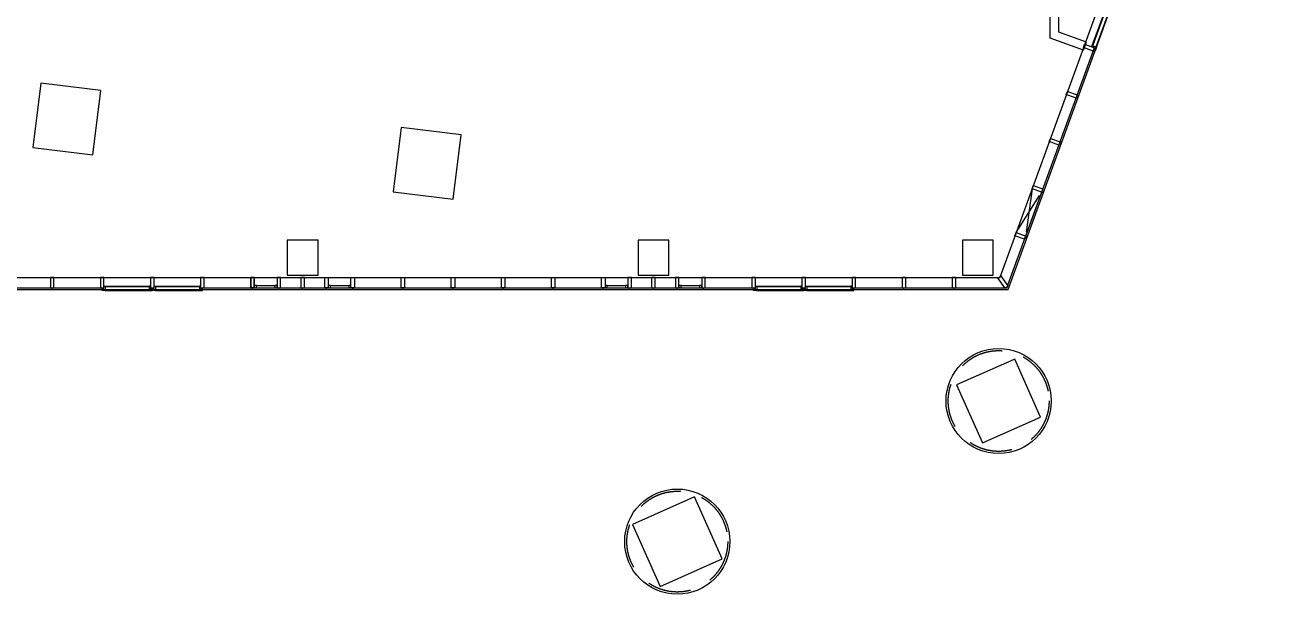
# Model space of a CAD drawing. Header units: millimetres. Extents: x -7448 to 427567, y 91657 to 341328.
# Drawn here: x 93336 to 121647, y 153394 to 166387 of the extents above; entities that cross this region are included whole.
import ezdxf

# ---------------------------------------------------------------- set-up
doc = ezdxf.new("R2010")
doc.units = ezdxf.units.MM
doc.header["$LTSCALE"] = 500
doc.header["$MEASUREMENT"] = 0
doc.linetypes.add('HOON1', pattern=[3, 2, -1])
doc.layers.add('e-plan', color=9, linetype='CONTINUOUS')

# ---------------------------------------------------------------- blocks, each defined once
blk = doc.blocks.new('2F 기둥 140514')
at = {"layer": 'e-plan', "ltscale": 0.5}
for points in [[(39403, 30630), (40103, 30630), (40103, 31430), (39403, 31430)], [(47403, 30630), (48103, 30630), (48103, 31430), (47403, 31430)], [(54803, 30630), (55503, 30630), (55503, 31430), (54803, 31430)]]:
    blk.add_lwpolyline(points, close=True, dxfattribs=at)
blk = doc.blocks.new('A$C6B9375F1')
at = {"layer": 'e-plan'}
blk.add_lwpolyline([(-30, 195), (-30, 155), (10, 155), (10, -80), (-70, -80), (-70, 155), (-30, 155)], dxfattribs=at)
blk = doc.blocks.new('bar-1')
at = {"layer": 'e-plan'}
blk.add_lwpolyline([(0, 275), (0, 235), (40, 235), (40, 0), (-40, 0), (-40, 235), (0, 235)], dxfattribs=at)
blk = doc.blocks.new('syswin520')
at = {"layer": 'e-plan', "ltscale": 0.5}
for p, q in [((470, 0), (50, 0)), ((470, -50), (50, -50))]:
    blk.add_line(p, q, dxfattribs=at)
for points in [[(0, -50), (50, -50), (50, 0), (0, 0)], [(470, -50), (520, -50), (520, 0), (470, 0)]]:
    blk.add_lwpolyline(points, close=True, dxfattribs=at)
blk = doc.blocks.new('cw-al-luver-01')
at = {"layer": 'e-plan'}
for p, q in [((70, 100), (1073, 100)), ((70, 90), (1073, 90)), ((70, 10), (1073, 10)), ((70, 0), (1073, 0))]:
    blk.add_line(p, q, dxfattribs=at)
for points in [[(0, 0), (0, 40), (40, 40), (40, 100), (70, 100), (70, 0), (0, 0)], [(1143, 0), (1143, 40), (1103, 40), (1103, 100), (1073, 100), (1073, 0), (1143, 0)]]:
    blk.add_lwpolyline(points, dxfattribs=at)
blk = doc.blocks.new('1~2F TC-140305')
at = {"layer": 'e-plan', "ltscale": 0.5}
for points in [[(-321414, -93236), (-321594, -94705), (-320224, -94873), (-320044, -93404), (-321414, -93236)], [(-311826, -94413), (-313195, -94245), (-313376, -95714), (-312006, -95882), (-311826, -94413)]]:
    blk.add_lwpolyline(points, dxfattribs=at)
for points in [[(-299934, -101446), (-298609, -100857), (-299199, -99532), (-300524, -100122)], [(-307288, -104721), (-305872, -104090), (-306502, -102674), (-307918, -103305)]]:
    blk.add_lwpolyline(points, close=True, dxfattribs=at)

msp = doc.modelspace()

# ---------------------------------------------------------------- linework, layer by layer
at = {"layer": 'e-plan', "ltscale": 0.5}
msp.add_line((121389, 176608), (115571, 160622), dxfattribs=at)
at = {"layer": 'e-plan'}
for p, q in [((115763, 160347), (121647, 176514)), ((116722, 166080), (116722, 166742)), ((116922, 166220), (116922, 166742)), ((117547, 165993), (116922, 166220)), ((117479, 165805), (116722, 166080)), ((117479, 165805), (117547, 165993)), ((115735, 160387), (117715, 165826)), ((116165, 161567), (116528, 162566)), ((81489, 160622), (115571, 160622)), ((81354, 160347), (115763, 160347)), ((88244, 160387), (95101, 160387)), ((97386, 160387), (109958, 160387)), ((112244, 160387), (115735, 160387))]:
    msp.add_line(p, q, dxfattribs=at)
at = {"layer": 'e-plan', "linetype": 'HOON1'}
for p, q in [((115944, 161648), (116528, 162566)), ((116308, 162647), (116165, 161567))]:
    msp.add_line(p, q, dxfattribs=at)
at = {"layer": 'e-plan'}
for points in [[(117701, 165788), (117739, 165774), (117752, 165812), (117715, 165826), (117701, 165788)], [(116528, 162566), (116566, 162553), (116580, 162590), (116542, 162604), (116528, 162566)], [(116151, 161530), (116189, 161516), (116203, 161554), (116165, 161567), (116151, 161530)]]:
    msp.add_lwpolyline(points, dxfattribs=at)
msp.add_lwpolyline([(115587, 160668), (115752, 160433), (115735, 160387), (115686, 160387), (115522, 160622), (115571, 160622)], close=True, dxfattribs=at)
for centre in [(115546, 157803), (108217, 154594)]:
    msp.add_circle(centre, 1200, dxfattribs=at)
at = {"layer": 'e-plan', "linetype": 'HOON1'}
for centre in [(115546, 157803), (108217, 154594)]:
    msp.add_circle(centre, 1150, dxfattribs=at)

# ---------------------------------------------------------------- block references
at = {"layer": 'e-plan'}
for name, p in [('1~2F TC-140305', (415112, 258292)), ('2F 기둥 140514', (59920, 130042)), ('cw-al-luver-01', (95101, 160327)), ('cw-al-luver-01', (96244, 160327)), ('cw-al-luver-01', (109958, 160327)), ('cw-al-luver-01', (111101, 160327))]:
    msp.add_blockref(name, p, dxfattribs=at)
for name, p, rotation in [('cw-al-luver-01', (117752, 165812), 69.99999999907145), ('A$C6B9375F1', (117559, 165850), 249.9999993406068), ('A$C6B9375F1', (117168, 164776), 249.9999993406068), ('A$C6B9375F1', (116777, 163703), 249.9999993406068), ('A$C6B9375F1', (116386, 162629), 249.9999993406068), ('A$C6B9375F1', (115995, 161555), 249.9999993406068), ('bar-1', (98529, 160622), 180), ('bar-1', (100215, 160622), 180), ('A$C6B9375F1', (100785, 160542), 180), ('A$C6B9375F1', (101928, 160542), 180), ('A$C6B9375F1', (103071, 160542), 180), ('A$C6B9375F1', (104214, 160542), 180), ('A$C6B9375F1', (105356, 160542), 180), ('A$C6B9375F1', (106499, 160542), 180), ('syswin520', (99089, 160387), 180), ('syswin520', (100775, 160387), 180), ('syswin520', (107089, 160387), 180), ('syswin520', (108775, 160387), 180)]:
    msp.add_blockref(name, p, dxfattribs=dict(at, rotation=rotation))
at = {"layer": 'e-plan', "xscale": -1, "rotation": 180}
for name, p in [('A$C6B9375F1', (93988, 160542)), ('A$C6B9375F1', (95131, 160542)), ('A$C6B9375F1', (96274, 160542)), ('A$C6B9375F1', (97416, 160542)), ('A$C6B9375F1', (98559, 160542)), ('bar-1', (99129, 160622)), ('A$C6B9375F1', (99702, 160542)), ('A$C6B9375F1', (107159, 160542)), ('A$C6B9375F1', (107702, 160542)), ('A$C6B9375F1', (108245, 160542)), ('A$C6B9375F1', (108845, 160542)), ('A$C6B9375F1', (109988, 160542)), ('A$C6B9375F1', (111131, 160542)), ('A$C6B9375F1', (112274, 160542)), ('A$C6B9375F1', (113416, 160542)), ('A$C6B9375F1', (114559, 160542))]:
    msp.add_blockref(name, p, dxfattribs=at)

doc.saveas('drawing.dxf')
